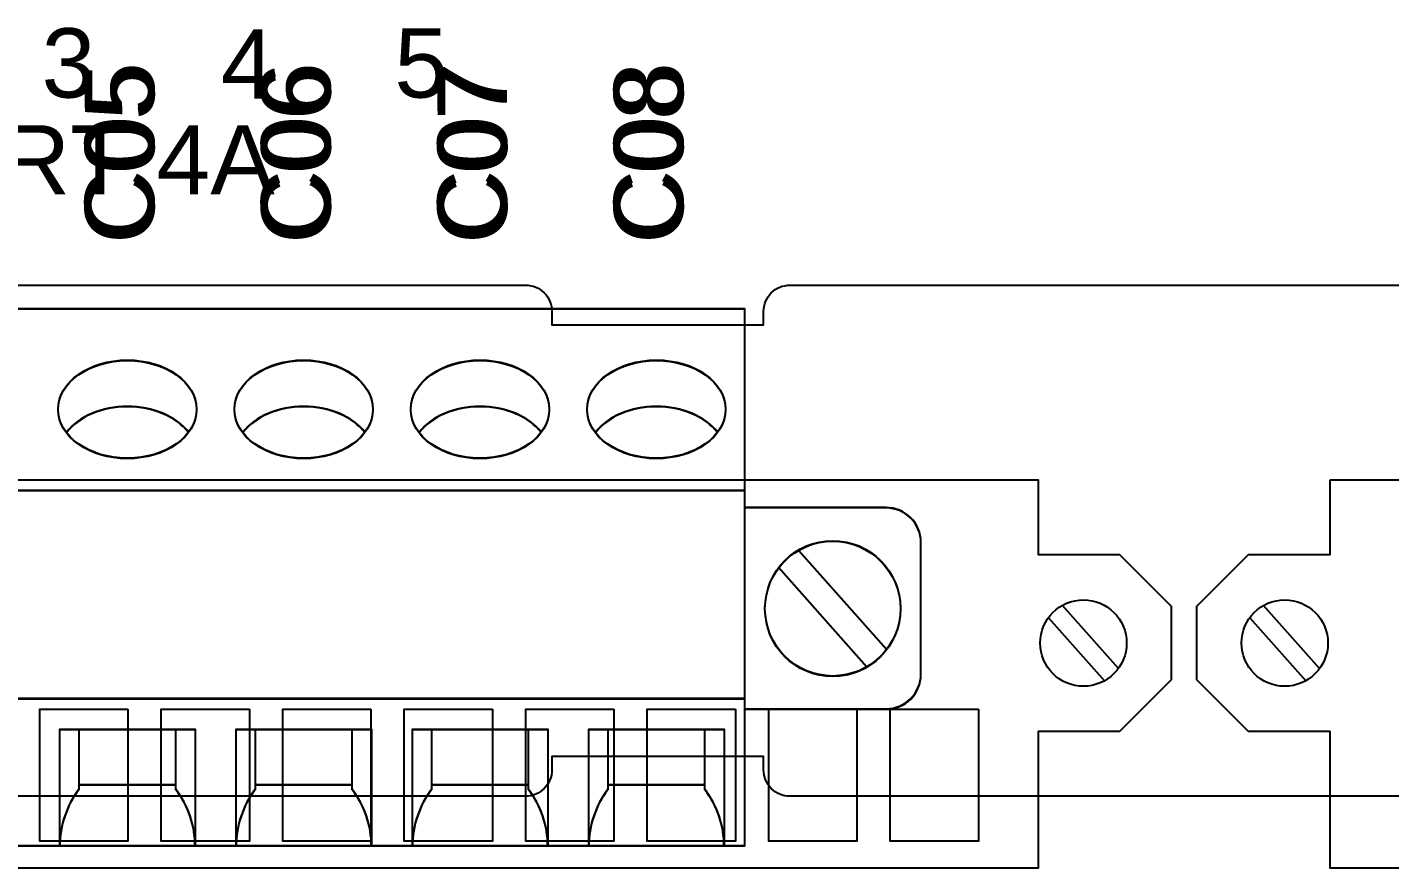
# Model space of a CAD drawing. Extents: x 0.5 to 23.7, y 0.2 to 17.2.
# Drawn here: x 18.384 to 19.929, y 4.687 to 5.641 of the extents above; entities that cross this region are included whole.
import ezdxf

# ---------------------------------------------------------------- set-up
doc = ezdxf.new("R2010")
doc.units = 0
doc.header["$MEASUREMENT"] = 0
for name, color, linetype in [('1_01__0-__EMPTY', 7, 'CONTINUOUS'), ('1_02__B-___3__DI___4__DO__', 7, 'CONTINUOUS'), ('1_03__1-___4__DI___4__DO__', 7, 'CONTINUOUS'), ('1_04__C-___4__DI___4__DO__', 7, 'CONTINUOUS'), ('1_05__6-___4__AI___4__AO', 7, 'CONTINUOUS'), ('1_06__A0__SERIAL_COMMUNICA', 7, 'CONTINUOUS'), ('1_07__3-___8__DI', 7, 'CONTINUOUS'), ('1_08__D-___4__DI___3__DO__', 7, 'CONTINUOUS'), ('2_01__0-__EMPTY', 7, 'CONTINUOUS'), ('2_02__B-___3__DI___4__DO__', 7, 'CONTINUOUS'), ('2_03__1-___4__DI___4__DO__', 7, 'CONTINUOUS'), ('2_04__C-___4__DI___4__DO__', 7, 'CONTINUOUS'), ('2_05__6-___4__AI____4__AO', 7, 'CONTINUOUS'), ('2_06__9-___10__RTD_INPUTS', 7, 'CONTINUOUS'), ('2_07__3-___8__DI', 7, 'CONTINUOUS'), ('2_08__D-___4__DI___3__DO__', 7, 'CONTINUOUS'), ('4_01__0-_A-__EMPTY____1__A', 7, 'CONTINUOUS'), ('4_02__B-_A-___3__DI___4__D', 7, 'CONTINUOUS'), ('4_03__1-_A-___4__DI___4__D', 7, 'CONTINUOUS'), ('4_04__C-_A-___4__DI___4__D', 7, 'CONTINUOUS'), ('4_05__6-_A-___4__AI____4__', 7, 'CONTINUOUS'), ('4_06__9-_A-___10__RTD_INPU', 7, 'CONTINUOUS'), ('4_07__3-_A-___8__DI____1__', 7, 'CONTINUOUS'), ('4_08__D-_A-___4__DI___3__D', 7, 'CONTINUOUS'), ('4_09__0-_7-__EMPTY____1__A', 7, 'CONTINUOUS'), ('4_10__B-_7-___3__DI___4__D', 7, 'CONTINUOUS'), ('4_11__1-_7-___4__DI___4__D', 7, 'CONTINUOUS'), ('4_12__C-_7-___4__DI___4__D', 7, 'CONTINUOUS'), ('4_13__6-_7-___4__AI____4__', 7, 'CONTINUOUS'), ('4_14__9-_7-___10__RTD_INPU', 7, 'CONTINUOUS'), ('4_15__3-_7-___8__DI____1__', 7, 'CONTINUOUS'), ('4_16__D-_7-___4__DI___3__D', 7, 'CONTINUOUS')]:
    doc.layers.add(name, color=color, linetype=linetype)
doc.styles.add('ARIAL', font='arial.ttf')

msp = doc.modelspace()

# ---------------------------------------------------------------- linework, layer by layer
at = {"layer": '2_01__0-__EMPTY'}
for points in [[(17.9841, 5.3487), (18.9493, 5.3487, -0.414214), (18.9792, 5.3188), (18.9792, 5.3037), (19.2192, 5.3037), (19.2192, 5.3188, -0.414214), (19.2491, 5.3487), (20.1443, 5.3487, -0.414214)], [(20.1443, 4.7687), (19.2491, 4.7687, -0.414214), (19.2192, 4.7986), (19.2192, 4.8137), (18.9792, 4.8137), (18.9792, 4.7986, -0.414214), (18.9493, 4.7687), (17.9841, 4.7687, -0.414214)]]:
    msp.add_lwpolyline(points, format="xyb", dxfattribs=at)
at = {"layer": '2_02__B-___3__DI___4__DO__'}
msp.add_lwpolyline([(17.5976, 5.3224), (19.1976, 5.3224), (19.1976, 4.7125), (17.5976, 4.7125)], close=True, dxfattribs=at)
for points in [[(17.5976, 5.1162), (19.1976, 5.1162)], [(19.2589, 5.0481), (19.3588, 4.9355)], [(19.3364, 4.9156), (19.2364, 5.0282)], [(19.1976, 4.8796), (17.5976, 4.8796)], [(18.4425, 4.7821), (18.5527, 4.7821)], [(18.6425, 4.7821), (18.7527, 4.7821)], [(18.8425, 4.7821), (18.9527, 4.7821)], [(19.0425, 4.7821), (19.1527, 4.7821)]]:
    msp.add_lwpolyline(points, dxfattribs=at)
for points in [[(19.1976, 4.868), (19.3583, 4.868, 0.414214), (19.3976, 4.9074), (19.3976, 5.057, 0.414214), (19.3583, 5.0963), (19.1976, 5.0963)], [(18.4425, 4.8449), (18.4425, 4.7765, 0.162335), (18.421, 4.7125), (18.421, 4.8449), (18.5744, 4.8449), (18.5744, 4.7125, 0.16083), (18.5527, 4.7765), (18.5527, 4.8449)], [(18.6425, 4.8449), (18.6425, 4.7765, 0.162335), (18.621, 4.7125), (18.621, 4.8449), (18.7744, 4.8449), (18.7744, 4.7125, 0.16083), (18.7527, 4.7765), (18.7527, 4.8449)], [(18.8425, 4.8449), (18.8425, 4.7765, 0.162335), (18.821, 4.7125), (18.821, 4.8449), (18.9744, 4.8449), (18.9744, 4.7125, 0.16083), (18.9527, 4.7765), (18.9527, 4.8449)], [(19.0425, 4.8449), (19.0425, 4.7765, 0.162335), (19.021, 4.7125), (19.021, 4.8449), (19.1744, 4.8449), (19.1744, 4.7125, 0.16083), (19.1527, 4.7765), (19.1527, 4.8449)]]:
    msp.add_lwpolyline(points, format="xyb", dxfattribs=at)
msp.add_circle((19.2976, 4.9819), 0.0768, dxfattribs=at)
for centre in [(18.4976, 5.208), (18.6976, 5.208), (18.8976, 5.208), (19.0976, 5.208)]:
    msp.add_ellipse(centre, major_axis=(-0.0785, 0), ratio=0.70953, dxfattribs=at)
for centre in [(18.4977, 5.1554), (18.6977, 5.1554), (18.8977, 5.1554), (19.0977, 5.1554)]:
    msp.add_ellipse(centre, major_axis=(-0.0785, 0), ratio=0.70953, start_param=3.63519, end_param=5.792431, dxfattribs=at)
at = {"layer": '2_03__1-___4__DI___4__DO__'}
msp.add_lwpolyline([(17.5976, 5.3218), (19.1976, 5.3218), (19.1976, 4.712), (17.5976, 4.712)], close=True, dxfattribs=at)
for points in [[(17.5976, 5.1156), (19.1976, 5.1156)], [(19.2589, 5.0476), (19.3588, 4.935)], [(19.3364, 4.9151), (19.2364, 5.0277)], [(19.1976, 4.879), (17.5976, 4.879)], [(18.4425, 4.7816), (18.5527, 4.7816)], [(18.6425, 4.7816), (18.7527, 4.7816)], [(18.8425, 4.7816), (18.9527, 4.7816)], [(19.0425, 4.7816), (19.1527, 4.7816)]]:
    msp.add_lwpolyline(points, dxfattribs=at)
for points in [[(19.1976, 4.8674), (19.3583, 4.8674, 0.414214), (19.3976, 4.9068), (19.3976, 5.0564, 0.414214), (19.3583, 5.0958), (19.1976, 5.0958)], [(18.4425, 4.8444), (18.4425, 4.776, 0.162335), (18.421, 4.712), (18.421, 4.8444), (18.5744, 4.8444), (18.5744, 4.712, 0.16083), (18.5527, 4.776), (18.5527, 4.8444)], [(18.6425, 4.8444), (18.6425, 4.776, 0.162335), (18.621, 4.712), (18.621, 4.8444), (18.7744, 4.8444), (18.7744, 4.712, 0.16083), (18.7527, 4.776), (18.7527, 4.8444)], [(18.8425, 4.8444), (18.8425, 4.776, 0.162335), (18.821, 4.712), (18.821, 4.8444), (18.9744, 4.8444), (18.9744, 4.712, 0.16083), (18.9527, 4.776), (18.9527, 4.8444)], [(19.0425, 4.8444), (19.0425, 4.776, 0.162335), (19.021, 4.712), (19.021, 4.8444), (19.1744, 4.8444), (19.1744, 4.712, 0.16083), (19.1527, 4.776), (19.1527, 4.8444)]]:
    msp.add_lwpolyline(points, format="xyb", dxfattribs=at)
msp.add_circle((19.2976, 4.9813), 0.0768, dxfattribs=at)
for centre in [(18.4976, 5.2075), (18.6976, 5.2075), (18.8976, 5.2075), (19.0976, 5.2075)]:
    msp.add_ellipse(centre, major_axis=(-0.0785, 0), ratio=0.70953, dxfattribs=at)
for centre in [(18.4977, 5.1549), (18.6977, 5.1549), (18.8977, 5.1549), (19.0977, 5.1549)]:
    msp.add_ellipse(centre, major_axis=(-0.0785, 0), ratio=0.70953, start_param=3.63519, end_param=5.792431, dxfattribs=at)
at = {"layer": '2_04__C-___4__DI___4__DO__'}
msp.add_lwpolyline([(17.5976, 5.3218), (19.1976, 5.3218), (19.1976, 4.712), (17.5976, 4.712)], close=True, dxfattribs=at)
for points in [[(17.5976, 5.1156), (19.1976, 5.1156)], [(19.2589, 5.0476), (19.3588, 4.935)], [(19.3364, 4.9151), (19.2364, 5.0277)], [(19.1976, 4.879), (17.5976, 4.879)], [(18.4425, 4.7816), (18.5527, 4.7816)], [(18.6425, 4.7816), (18.7527, 4.7816)], [(18.8425, 4.7816), (18.9527, 4.7816)], [(19.0425, 4.7816), (19.1527, 4.7816)]]:
    msp.add_lwpolyline(points, dxfattribs=at)
for points in [[(19.1976, 4.8674), (19.3583, 4.8674, 0.414214), (19.3976, 4.9068), (19.3976, 5.0564, 0.414214), (19.3583, 5.0958), (19.1976, 5.0958)], [(18.4425, 4.8444), (18.4425, 4.776, 0.162335), (18.421, 4.712), (18.421, 4.8444), (18.5744, 4.8444), (18.5744, 4.712, 0.16083), (18.5527, 4.776), (18.5527, 4.8444)], [(18.6425, 4.8444), (18.6425, 4.776, 0.162335), (18.621, 4.712), (18.621, 4.8444), (18.7744, 4.8444), (18.7744, 4.712, 0.16083), (18.7527, 4.776), (18.7527, 4.8444)], [(18.8425, 4.8444), (18.8425, 4.776, 0.162335), (18.821, 4.712), (18.821, 4.8444), (18.9744, 4.8444), (18.9744, 4.712, 0.16083), (18.9527, 4.776), (18.9527, 4.8444)], [(19.0425, 4.8444), (19.0425, 4.776, 0.162335), (19.021, 4.712), (19.021, 4.8444), (19.1744, 4.8444), (19.1744, 4.712, 0.16083), (19.1527, 4.776), (19.1527, 4.8444)]]:
    msp.add_lwpolyline(points, format="xyb", dxfattribs=at)
msp.add_circle((19.2976, 4.9813), 0.0768, dxfattribs=at)
for centre in [(18.4976, 5.2075), (18.6976, 5.2075), (18.8976, 5.2075), (19.0976, 5.2075)]:
    msp.add_ellipse(centre, major_axis=(-0.0785, 0), ratio=0.70953, dxfattribs=at)
for centre in [(18.4977, 5.1549), (18.6977, 5.1549), (18.8977, 5.1549), (19.0977, 5.1549)]:
    msp.add_ellipse(centre, major_axis=(-0.0785, 0), ratio=0.70953, start_param=3.63519, end_param=5.792431, dxfattribs=at)
at = {"layer": '2_05__6-___4__AI____4__AO'}
msp.add_lwpolyline([(17.5976, 5.3218), (19.1976, 5.3218), (19.1976, 4.712), (17.5976, 4.712)], close=True, dxfattribs=at)
for points in [[(17.5976, 5.1156), (19.1976, 5.1156)], [(19.2589, 5.0476), (19.3588, 4.935)], [(19.3364, 4.9151), (19.2364, 5.0277)], [(19.1976, 4.879), (17.5976, 4.879)], [(18.4425, 4.7816), (18.5527, 4.7816)], [(18.6425, 4.7816), (18.7527, 4.7816)], [(18.8425, 4.7816), (18.9527, 4.7816)], [(19.0425, 4.7816), (19.1527, 4.7816)]]:
    msp.add_lwpolyline(points, dxfattribs=at)
for points in [[(19.1976, 4.8674), (19.3583, 4.8674, 0.414214), (19.3976, 4.9068), (19.3976, 5.0564, 0.414214), (19.3583, 5.0958), (19.1976, 5.0958)], [(18.4425, 4.8444), (18.4425, 4.776, 0.162335), (18.421, 4.712), (18.421, 4.8444), (18.5744, 4.8444), (18.5744, 4.712, 0.16083), (18.5527, 4.776), (18.5527, 4.8444)], [(18.6425, 4.8444), (18.6425, 4.776, 0.162335), (18.621, 4.712), (18.621, 4.8444), (18.7744, 4.8444), (18.7744, 4.712, 0.16083), (18.7527, 4.776), (18.7527, 4.8444)], [(18.8425, 4.8444), (18.8425, 4.776, 0.162335), (18.821, 4.712), (18.821, 4.8444), (18.9744, 4.8444), (18.9744, 4.712, 0.16083), (18.9527, 4.776), (18.9527, 4.8444)], [(19.0425, 4.8444), (19.0425, 4.776, 0.162335), (19.021, 4.712), (19.021, 4.8444), (19.1744, 4.8444), (19.1744, 4.712, 0.16083), (19.1527, 4.776), (19.1527, 4.8444)]]:
    msp.add_lwpolyline(points, format="xyb", dxfattribs=at)
msp.add_circle((19.2976, 4.9813), 0.0768, dxfattribs=at)
for centre in [(18.4976, 5.2075), (18.6976, 5.2075), (18.8976, 5.2075), (19.0976, 5.2075)]:
    msp.add_ellipse(centre, major_axis=(-0.0785, 0), ratio=0.70953, dxfattribs=at)
for centre in [(18.4977, 5.1549), (18.6977, 5.1549), (18.8977, 5.1549), (19.0977, 5.1549)]:
    msp.add_ellipse(centre, major_axis=(-0.0785, 0), ratio=0.70953, start_param=3.63519, end_param=5.792431, dxfattribs=at)
at = {"layer": '2_06__9-___10__RTD_INPUTS'}
for points in [[(17.3654, 5.1275), (17.3654, 5.0425), (17.2729, 5.0425), (17.2144, 4.9839), (17.2144, 4.9011), (17.2729, 4.8425), (17.3654, 4.8425), (17.3654, 4.6875), (19.531, 4.6875), (19.531, 4.8425), (19.6234, 4.8425), (19.682, 4.9011), (19.682, 4.9839), (19.6234, 5.0425), (19.531, 5.0425), (19.531, 5.1275), (17.3654, 5.1275)], [(19.8613, 5.1275), (19.8613, 5.0425), (19.7689, 5.0425), (19.7104, 4.9839), (19.7104, 4.9011), (19.7689, 4.8425), (19.8613, 4.8425), (19.8613, 4.6875), (22.0269, 4.6875), (22.0269, 4.8425), (22.1193, 4.8425), (22.1779, 4.9011), (22.1779, 4.9839), (22.1193, 5.0425), (22.0269, 5.0425), (22.0269, 5.1275), (19.8613, 5.1275)], [(19.6216, 4.9137), (19.5581, 4.9852)], [(19.8499, 4.9137), (19.7864, 4.9852)], [(19.5423, 4.9712), (19.6058, 4.8997)], [(19.7707, 4.9712), (19.8342, 4.8997)], [(18.4982, 4.8675), (18.4982, 4.7175), (18.3982, 4.7175), (18.3982, 4.8675), (18.4982, 4.8675)], [(18.6361, 4.8675), (18.6361, 4.7175), (18.536, 4.7175), (18.536, 4.8675), (18.6361, 4.8675)], [(18.7739, 4.8675), (18.7739, 4.7175), (18.6738, 4.7175), (18.6738, 4.8675), (18.7739, 4.8675)], [(18.9117, 4.8675), (18.9117, 4.7175), (18.8116, 4.7175), (18.8116, 4.8675), (18.9117, 4.8675)], [(19.0495, 4.8675), (19.0495, 4.7175), (18.9494, 4.7175), (18.9494, 4.8675), (19.0495, 4.8675)], [(19.1873, 4.8675), (19.1873, 4.7175), (19.0873, 4.7175), (19.0873, 4.8675), (19.1873, 4.8675)], [(19.3251, 4.8675), (19.3251, 4.7175), (19.2251, 4.7175), (19.2251, 4.8675), (19.3251, 4.8675)], [(19.4629, 4.8675), (19.4629, 4.7175), (19.3629, 4.7175), (19.3629, 4.8675), (19.4629, 4.8675)]]:
    msp.add_lwpolyline(points, dxfattribs=at)
for centre in [(19.582, 4.9425), (19.8103, 4.9425)]:
    msp.add_circle(centre, 0.049, dxfattribs=at)
at = {"layer": '2_07__3-___8__DI'}
msp.add_lwpolyline([(17.5976, 5.3224), (19.1976, 5.3224), (19.1976, 4.7125), (17.5976, 4.7125)], close=True, dxfattribs=at)
for points in [[(17.5976, 5.1162), (19.1976, 5.1162)], [(19.2589, 5.0481), (19.3588, 4.9355)], [(19.3364, 4.9156), (19.2364, 5.0282)], [(19.1976, 4.8796), (17.5976, 4.8796)], [(18.4425, 4.7821), (18.5527, 4.7821)], [(18.6425, 4.7821), (18.7527, 4.7821)], [(18.8425, 4.7821), (18.9527, 4.7821)], [(19.0425, 4.7821), (19.1527, 4.7821)]]:
    msp.add_lwpolyline(points, dxfattribs=at)
for points in [[(19.1976, 4.868), (19.3583, 4.868, 0.414214), (19.3976, 4.9074), (19.3976, 5.057, 0.414214), (19.3583, 5.0963), (19.1976, 5.0963)], [(18.4425, 4.8449), (18.4425, 4.7765, 0.162335), (18.421, 4.7125), (18.421, 4.8449), (18.5744, 4.8449), (18.5744, 4.7125, 0.16083), (18.5527, 4.7765), (18.5527, 4.8449)], [(18.6425, 4.8449), (18.6425, 4.7765, 0.162335), (18.621, 4.7125), (18.621, 4.8449), (18.7744, 4.8449), (18.7744, 4.7125, 0.16083), (18.7527, 4.7765), (18.7527, 4.8449)], [(18.8425, 4.8449), (18.8425, 4.7765, 0.162335), (18.821, 4.7125), (18.821, 4.8449), (18.9744, 4.8449), (18.9744, 4.7125, 0.16083), (18.9527, 4.7765), (18.9527, 4.8449)], [(19.0425, 4.8449), (19.0425, 4.7765, 0.162335), (19.021, 4.7125), (19.021, 4.8449), (19.1744, 4.8449), (19.1744, 4.7125, 0.16083), (19.1527, 4.7765), (19.1527, 4.8449)]]:
    msp.add_lwpolyline(points, format="xyb", dxfattribs=at)
msp.add_circle((19.2976, 4.9819), 0.0768, dxfattribs=at)
for centre in [(18.4976, 5.208), (18.6976, 5.208), (18.8976, 5.208), (19.0976, 5.208)]:
    msp.add_ellipse(centre, major_axis=(-0.0785, 0), ratio=0.70953, dxfattribs=at)
for centre in [(18.4977, 5.1554), (18.6977, 5.1554), (18.8977, 5.1554), (19.0977, 5.1554)]:
    msp.add_ellipse(centre, major_axis=(-0.0785, 0), ratio=0.70953, start_param=3.63519, end_param=5.792431, dxfattribs=at)
at = {"layer": '2_08__D-___4__DI___3__DO__'}
msp.add_lwpolyline([(17.5976, 5.3218), (19.1976, 5.3218), (19.1976, 4.712), (17.5976, 4.712)], close=True, dxfattribs=at)
for points in [[(17.5976, 5.1156), (19.1976, 5.1156)], [(19.2589, 5.0476), (19.3588, 4.935)], [(19.3364, 4.9151), (19.2364, 5.0277)], [(19.1976, 4.879), (17.5976, 4.879)], [(18.4425, 4.7816), (18.5527, 4.7816)], [(18.6425, 4.7816), (18.7527, 4.7816)], [(18.8425, 4.7816), (18.9527, 4.7816)], [(19.0425, 4.7816), (19.1527, 4.7816)]]:
    msp.add_lwpolyline(points, dxfattribs=at)
for points in [[(19.1976, 4.8674), (19.3583, 4.8674, 0.414214), (19.3976, 4.9068), (19.3976, 5.0564, 0.414214), (19.3583, 5.0958), (19.1976, 5.0958)], [(18.4425, 4.8444), (18.4425, 4.776, 0.162335), (18.421, 4.712), (18.421, 4.8444), (18.5744, 4.8444), (18.5744, 4.712, 0.16083), (18.5527, 4.776), (18.5527, 4.8444)], [(18.6425, 4.8444), (18.6425, 4.776, 0.162335), (18.621, 4.712), (18.621, 4.8444), (18.7744, 4.8444), (18.7744, 4.712, 0.16083), (18.7527, 4.776), (18.7527, 4.8444)], [(18.8425, 4.8444), (18.8425, 4.776, 0.162335), (18.821, 4.712), (18.821, 4.8444), (18.9744, 4.8444), (18.9744, 4.712, 0.16083), (18.9527, 4.776), (18.9527, 4.8444)], [(19.0425, 4.8444), (19.0425, 4.776, 0.162335), (19.021, 4.712), (19.021, 4.8444), (19.1744, 4.8444), (19.1744, 4.712, 0.16083), (19.1527, 4.776), (19.1527, 4.8444)]]:
    msp.add_lwpolyline(points, format="xyb", dxfattribs=at)
msp.add_circle((19.2976, 4.9813), 0.0768, dxfattribs=at)
for centre in [(18.4976, 5.2075), (18.6976, 5.2075), (18.8976, 5.2075), (19.0976, 5.2075)]:
    msp.add_ellipse(centre, major_axis=(-0.0785, 0), ratio=0.70953, dxfattribs=at)
for centre in [(18.4977, 5.1549), (18.6977, 5.1549), (18.8977, 5.1549), (19.0977, 5.1549)]:
    msp.add_ellipse(centre, major_axis=(-0.0785, 0), ratio=0.70953, start_param=3.63519, end_param=5.792431, dxfattribs=at)
at = {"layer": '4_01__0-_A-__EMPTY____1__A'}
for points in [[(17.9841, 5.3487), (18.9493, 5.3487, -0.414214), (18.9792, 5.3188), (18.9792, 5.3037), (19.2192, 5.3037), (19.2192, 5.3188, -0.414214), (19.2491, 5.3487), (20.1443, 5.3487, -0.414214)], [(20.1443, 4.7687), (19.2491, 4.7687, -0.414214), (19.2192, 4.7985), (19.2192, 4.8137), (18.9792, 4.8137), (18.9792, 4.7985, -0.414214), (18.9493, 4.7687), (17.9841, 4.7687, -0.414214)]]:
    msp.add_lwpolyline(points, format="xyb", dxfattribs=at)
at = {"layer": '4_02__B-_A-___3__DI___4__D'}
msp.add_lwpolyline([(17.5976, 5.3224), (19.1976, 5.3224), (19.1976, 4.7125), (17.5976, 4.7125)], close=True, dxfattribs=at)
for points in [[(17.5976, 5.1162), (19.1976, 5.1162)], [(19.2589, 5.0481), (19.3588, 4.9355)], [(19.3364, 4.9156), (19.2364, 5.0282)], [(19.1976, 4.8795), (17.5976, 4.8795)], [(18.4425, 4.7821), (18.5527, 4.7821)], [(18.6425, 4.7821), (18.7527, 4.7821)], [(18.8425, 4.7821), (18.9527, 4.7821)], [(19.0425, 4.7821), (19.1527, 4.7821)]]:
    msp.add_lwpolyline(points, dxfattribs=at)
for points in [[(19.1976, 4.868), (19.3583, 4.868, 0.414214), (19.3976, 4.9073), (19.3976, 5.0569, 0.414214), (19.3583, 5.0963), (19.1976, 5.0963)], [(18.4425, 4.8449), (18.4425, 4.7765, 0.162335), (18.421, 4.7125), (18.421, 4.8449), (18.5744, 4.8449), (18.5744, 4.7125, 0.16083), (18.5527, 4.7765), (18.5527, 4.8449)], [(18.6425, 4.8449), (18.6425, 4.7765, 0.162335), (18.621, 4.7125), (18.621, 4.8449), (18.7744, 4.8449), (18.7744, 4.7125, 0.16083), (18.7527, 4.7765), (18.7527, 4.8449)], [(18.8425, 4.8449), (18.8425, 4.7765, 0.162335), (18.821, 4.7125), (18.821, 4.8449), (18.9744, 4.8449), (18.9744, 4.7125, 0.16083), (18.9527, 4.7765), (18.9527, 4.8449)], [(19.0425, 4.8449), (19.0425, 4.7765, 0.162335), (19.021, 4.7125), (19.021, 4.8449), (19.1744, 4.8449), (19.1744, 4.7125, 0.16083), (19.1527, 4.7765), (19.1527, 4.8449)]]:
    msp.add_lwpolyline(points, format="xyb", dxfattribs=at)
msp.add_circle((19.2976, 4.9818), 0.0768, dxfattribs=at)
for centre in [(18.4976, 5.208), (18.6976, 5.208), (18.8976, 5.208), (19.0976, 5.208)]:
    msp.add_ellipse(centre, major_axis=(-0.0785, 0), ratio=0.70953, dxfattribs=at)
for centre in [(18.4977, 5.1554), (18.6977, 5.1554), (18.8977, 5.1554), (19.0977, 5.1554)]:
    msp.add_ellipse(centre, major_axis=(-0.0785, 0), ratio=0.70953, start_param=3.63519, end_param=5.792431, dxfattribs=at)
at = {"layer": '4_03__1-_A-___4__DI___4__D'}
msp.add_lwpolyline([(17.5976, 5.3224), (19.1976, 5.3224), (19.1976, 4.7125), (17.5976, 4.7125)], close=True, dxfattribs=at)
for points in [[(17.5976, 5.1162), (19.1976, 5.1162)], [(19.2589, 5.0481), (19.3588, 4.9355)], [(19.3364, 4.9156), (19.2364, 5.0282)], [(19.1976, 4.8795), (17.5976, 4.8795)], [(18.4425, 4.7821), (18.5527, 4.7821)], [(18.6425, 4.7821), (18.7527, 4.7821)], [(18.8425, 4.7821), (18.9527, 4.7821)], [(19.0425, 4.7821), (19.1527, 4.7821)]]:
    msp.add_lwpolyline(points, dxfattribs=at)
for points in [[(19.1976, 4.868), (19.3583, 4.868, 0.414214), (19.3976, 4.9073), (19.3976, 5.0569, 0.414214), (19.3583, 5.0963), (19.1976, 5.0963)], [(18.4425, 4.8449), (18.4425, 4.7765, 0.162335), (18.421, 4.7125), (18.421, 4.8449), (18.5744, 4.8449), (18.5744, 4.7125, 0.16083), (18.5527, 4.7765), (18.5527, 4.8449)], [(18.6425, 4.8449), (18.6425, 4.7765, 0.162335), (18.621, 4.7125), (18.621, 4.8449), (18.7744, 4.8449), (18.7744, 4.7125, 0.16083), (18.7527, 4.7765), (18.7527, 4.8449)], [(18.8425, 4.8449), (18.8425, 4.7765, 0.162335), (18.821, 4.7125), (18.821, 4.8449), (18.9744, 4.8449), (18.9744, 4.7125, 0.16083), (18.9527, 4.7765), (18.9527, 4.8449)], [(19.0425, 4.8449), (19.0425, 4.7765, 0.162335), (19.021, 4.7125), (19.021, 4.8449), (19.1744, 4.8449), (19.1744, 4.7125, 0.16083), (19.1527, 4.7765), (19.1527, 4.8449)]]:
    msp.add_lwpolyline(points, format="xyb", dxfattribs=at)
msp.add_circle((19.2976, 4.9818), 0.0768, dxfattribs=at)
for centre in [(18.4976, 5.208), (18.6976, 5.208), (18.8976, 5.208), (19.0976, 5.208)]:
    msp.add_ellipse(centre, major_axis=(-0.0785, 0), ratio=0.70953, dxfattribs=at)
for centre in [(18.4977, 5.1554), (18.6977, 5.1554), (18.8977, 5.1554), (19.0977, 5.1554)]:
    msp.add_ellipse(centre, major_axis=(-0.0785, 0), ratio=0.70953, start_param=3.63519, end_param=5.792431, dxfattribs=at)
at = {"layer": '4_04__C-_A-___4__DI___4__D'}
msp.add_lwpolyline([(17.5976, 5.3224), (19.1976, 5.3224), (19.1976, 4.7125), (17.5976, 4.7125)], close=True, dxfattribs=at)
for points in [[(17.5976, 5.1162), (19.1976, 5.1162)], [(19.2589, 5.0481), (19.3588, 4.9355)], [(19.3364, 4.9156), (19.2364, 5.0282)], [(19.1976, 4.8795), (17.5976, 4.8795)], [(18.4425, 4.7821), (18.5527, 4.7821)], [(18.6425, 4.7821), (18.7527, 4.7821)], [(18.8425, 4.7821), (18.9527, 4.7821)], [(19.0425, 4.7821), (19.1527, 4.7821)]]:
    msp.add_lwpolyline(points, dxfattribs=at)
for points in [[(19.1976, 4.868), (19.3583, 4.868, 0.414214), (19.3976, 4.9073), (19.3976, 5.0569, 0.414214), (19.3583, 5.0963), (19.1976, 5.0963)], [(18.4425, 4.8449), (18.4425, 4.7765, 0.162335), (18.421, 4.7125), (18.421, 4.8449), (18.5744, 4.8449), (18.5744, 4.7125, 0.16083), (18.5527, 4.7765), (18.5527, 4.8449)], [(18.6425, 4.8449), (18.6425, 4.7765, 0.162335), (18.621, 4.7125), (18.621, 4.8449), (18.7744, 4.8449), (18.7744, 4.7125, 0.16083), (18.7527, 4.7765), (18.7527, 4.8449)], [(18.8425, 4.8449), (18.8425, 4.7765, 0.162335), (18.821, 4.7125), (18.821, 4.8449), (18.9744, 4.8449), (18.9744, 4.7125, 0.16083), (18.9527, 4.7765), (18.9527, 4.8449)], [(19.0425, 4.8449), (19.0425, 4.7765, 0.162335), (19.021, 4.7125), (19.021, 4.8449), (19.1744, 4.8449), (19.1744, 4.7125, 0.16083), (19.1527, 4.7765), (19.1527, 4.8449)]]:
    msp.add_lwpolyline(points, format="xyb", dxfattribs=at)
msp.add_circle((19.2976, 4.9818), 0.0768, dxfattribs=at)
for centre in [(18.4976, 5.208), (18.6976, 5.208), (18.8976, 5.208), (19.0976, 5.208)]:
    msp.add_ellipse(centre, major_axis=(-0.0785, 0), ratio=0.70953, dxfattribs=at)
for centre in [(18.4977, 5.1554), (18.6977, 5.1554), (18.8977, 5.1554), (19.0977, 5.1554)]:
    msp.add_ellipse(centre, major_axis=(-0.0785, 0), ratio=0.70953, start_param=3.63519, end_param=5.792431, dxfattribs=at)
at = {"layer": '4_05__6-_A-___4__AI____4__'}
msp.add_lwpolyline([(17.5976, 5.3224), (19.1976, 5.3224), (19.1976, 4.7125), (17.5976, 4.7125)], close=True, dxfattribs=at)
for points in [[(17.5976, 5.1162), (19.1976, 5.1162)], [(19.2589, 5.0481), (19.3588, 4.9355)], [(19.3364, 4.9156), (19.2364, 5.0282)], [(19.1976, 4.8795), (17.5976, 4.8795)], [(18.4425, 4.7821), (18.5527, 4.7821)], [(18.6425, 4.7821), (18.7527, 4.7821)], [(18.8425, 4.7821), (18.9527, 4.7821)], [(19.0425, 4.7821), (19.1527, 4.7821)]]:
    msp.add_lwpolyline(points, dxfattribs=at)
for points in [[(19.1976, 4.868), (19.3583, 4.868, 0.414214), (19.3976, 4.9073), (19.3976, 5.0569, 0.414214), (19.3583, 5.0963), (19.1976, 5.0963)], [(18.4425, 4.8449), (18.4425, 4.7765, 0.162335), (18.421, 4.7125), (18.421, 4.8449), (18.5744, 4.8449), (18.5744, 4.7125, 0.16083), (18.5527, 4.7765), (18.5527, 4.8449)], [(18.6425, 4.8449), (18.6425, 4.7765, 0.162335), (18.621, 4.7125), (18.621, 4.8449), (18.7744, 4.8449), (18.7744, 4.7125, 0.16083), (18.7527, 4.7765), (18.7527, 4.8449)], [(18.8425, 4.8449), (18.8425, 4.7765, 0.162335), (18.821, 4.7125), (18.821, 4.8449), (18.9744, 4.8449), (18.9744, 4.7125, 0.16083), (18.9527, 4.7765), (18.9527, 4.8449)], [(19.0425, 4.8449), (19.0425, 4.7765, 0.162335), (19.021, 4.7125), (19.021, 4.8449), (19.1744, 4.8449), (19.1744, 4.7125, 0.16083), (19.1527, 4.7765), (19.1527, 4.8449)]]:
    msp.add_lwpolyline(points, format="xyb", dxfattribs=at)
msp.add_circle((19.2976, 4.9818), 0.0768, dxfattribs=at)
for centre in [(18.4976, 5.208), (18.6976, 5.208), (18.8976, 5.208), (19.0976, 5.208)]:
    msp.add_ellipse(centre, major_axis=(-0.0785, 0), ratio=0.70953, dxfattribs=at)
for centre in [(18.4977, 5.1554), (18.6977, 5.1554), (18.8977, 5.1554), (19.0977, 5.1554)]:
    msp.add_ellipse(centre, major_axis=(-0.0785, 0), ratio=0.70953, start_param=3.63519, end_param=5.792431, dxfattribs=at)
at = {"layer": '4_06__9-_A-___10__RTD_INPU'}
for points in [[(17.3654, 5.1275), (17.3654, 5.0425), (17.2729, 5.0425), (17.2144, 4.9839), (17.2144, 4.9011), (17.2729, 4.8425), (17.3654, 4.8425), (17.3654, 4.6875), (19.531, 4.6875), (19.531, 4.8425), (19.6234, 4.8425), (19.682, 4.9011), (19.682, 4.9839), (19.6234, 5.0425), (19.531, 5.0425), (19.531, 5.1275), (17.3654, 5.1275)], [(19.8613, 5.1275), (19.8613, 5.0425), (19.7689, 5.0425), (19.7104, 4.9839), (19.7104, 4.9011), (19.7689, 4.8425), (19.8613, 4.8425), (19.8613, 4.6875), (22.0269, 4.6875), (22.0269, 4.8425), (22.1193, 4.8425), (22.1779, 4.9011), (22.1779, 4.9839), (22.1193, 5.0425), (22.0269, 5.0425), (22.0269, 5.1275), (19.8613, 5.1275)], [(19.6216, 4.9137), (19.5581, 4.9852)], [(19.8499, 4.9137), (19.7864, 4.9852)], [(19.5423, 4.9712), (19.6058, 4.8997)], [(19.7707, 4.9712), (19.8342, 4.8997)], [(18.4982, 4.8675), (18.4982, 4.7175), (18.3982, 4.7175), (18.3982, 4.8675), (18.4982, 4.8675)], [(18.6361, 4.8675), (18.6361, 4.7175), (18.536, 4.7175), (18.536, 4.8675), (18.6361, 4.8675)], [(18.7739, 4.8675), (18.7739, 4.7175), (18.6738, 4.7175), (18.6738, 4.8675), (18.7739, 4.8675)], [(18.9117, 4.8675), (18.9117, 4.7175), (18.8116, 4.7175), (18.8116, 4.8675), (18.9117, 4.8675)], [(19.0495, 4.8675), (19.0495, 4.7175), (18.9494, 4.7175), (18.9494, 4.8675), (19.0495, 4.8675)], [(19.1873, 4.8675), (19.1873, 4.7175), (19.0873, 4.7175), (19.0873, 4.8675), (19.1873, 4.8675)], [(19.3251, 4.8675), (19.3251, 4.7175), (19.2251, 4.7175), (19.2251, 4.8675), (19.3251, 4.8675)], [(19.4629, 4.8675), (19.4629, 4.7175), (19.3629, 4.7175), (19.3629, 4.8675), (19.4629, 4.8675)]]:
    msp.add_lwpolyline(points, dxfattribs=at)
for centre in [(19.582, 4.9425), (19.8103, 4.9425)]:
    msp.add_circle(centre, 0.049, dxfattribs=at)
at = {"layer": '4_07__3-_A-___8__DI____1__'}
msp.add_lwpolyline([(17.5976, 5.3224), (19.1976, 5.3224), (19.1976, 4.7125), (17.5976, 4.7125)], close=True, dxfattribs=at)
for points in [[(17.5976, 5.1162), (19.1976, 5.1162)], [(19.2589, 5.0481), (19.3588, 4.9355)], [(19.3364, 4.9156), (19.2364, 5.0282)], [(19.1976, 4.8795), (17.5976, 4.8795)], [(18.4425, 4.7821), (18.5527, 4.7821)], [(18.6425, 4.7821), (18.7527, 4.7821)], [(18.8425, 4.7821), (18.9527, 4.7821)], [(19.0425, 4.7821), (19.1527, 4.7821)]]:
    msp.add_lwpolyline(points, dxfattribs=at)
for points in [[(19.1976, 4.868), (19.3583, 4.868, 0.414214), (19.3976, 4.9073), (19.3976, 5.0569, 0.414214), (19.3583, 5.0963), (19.1976, 5.0963)], [(18.4425, 4.8449), (18.4425, 4.7765, 0.162335), (18.421, 4.7125), (18.421, 4.8449), (18.5744, 4.8449), (18.5744, 4.7125, 0.16083), (18.5527, 4.7765), (18.5527, 4.8449)], [(18.6425, 4.8449), (18.6425, 4.7765, 0.162335), (18.621, 4.7125), (18.621, 4.8449), (18.7744, 4.8449), (18.7744, 4.7125, 0.16083), (18.7527, 4.7765), (18.7527, 4.8449)], [(18.8425, 4.8449), (18.8425, 4.7765, 0.162335), (18.821, 4.7125), (18.821, 4.8449), (18.9744, 4.8449), (18.9744, 4.7125, 0.16083), (18.9527, 4.7765), (18.9527, 4.8449)], [(19.0425, 4.8449), (19.0425, 4.7765, 0.162335), (19.021, 4.7125), (19.021, 4.8449), (19.1744, 4.8449), (19.1744, 4.7125, 0.16083), (19.1527, 4.7765), (19.1527, 4.8449)]]:
    msp.add_lwpolyline(points, format="xyb", dxfattribs=at)
msp.add_circle((19.2976, 4.9818), 0.0768, dxfattribs=at)
for centre in [(18.4976, 5.208), (18.6976, 5.208), (18.8976, 5.208), (19.0976, 5.208)]:
    msp.add_ellipse(centre, major_axis=(-0.0785, 0), ratio=0.70953, dxfattribs=at)
for centre in [(18.4977, 5.1554), (18.6977, 5.1554), (18.8977, 5.1554), (19.0977, 5.1554)]:
    msp.add_ellipse(centre, major_axis=(-0.0785, 0), ratio=0.70953, start_param=3.63519, end_param=5.792431, dxfattribs=at)
at = {"layer": '4_08__D-_A-___4__DI___3__D'}
msp.add_lwpolyline([(17.5976, 5.3224), (19.1976, 5.3224), (19.1976, 4.7125), (17.5976, 4.7125)], close=True, dxfattribs=at)
for points in [[(17.5976, 5.1162), (19.1976, 5.1162)], [(19.2589, 5.0481), (19.3588, 4.9355)], [(19.3364, 4.9156), (19.2364, 5.0282)], [(19.1976, 4.8795), (17.5976, 4.8795)], [(18.4425, 4.7821), (18.5527, 4.7821)], [(18.6425, 4.7821), (18.7527, 4.7821)], [(18.8425, 4.7821), (18.9527, 4.7821)], [(19.0425, 4.7821), (19.1527, 4.7821)]]:
    msp.add_lwpolyline(points, dxfattribs=at)
for points in [[(19.1976, 4.868), (19.3583, 4.868, 0.414214), (19.3976, 4.9073), (19.3976, 5.0569, 0.414214), (19.3583, 5.0963), (19.1976, 5.0963)], [(18.4425, 4.8449), (18.4425, 4.7765, 0.162335), (18.421, 4.7125), (18.421, 4.8449), (18.5744, 4.8449), (18.5744, 4.7125, 0.16083), (18.5527, 4.7765), (18.5527, 4.8449)], [(18.6425, 4.8449), (18.6425, 4.7765, 0.162335), (18.621, 4.7125), (18.621, 4.8449), (18.7744, 4.8449), (18.7744, 4.7125, 0.16083), (18.7527, 4.7765), (18.7527, 4.8449)], [(18.8425, 4.8449), (18.8425, 4.7765, 0.162335), (18.821, 4.7125), (18.821, 4.8449), (18.9744, 4.8449), (18.9744, 4.7125, 0.16083), (18.9527, 4.7765), (18.9527, 4.8449)], [(19.0425, 4.8449), (19.0425, 4.7765, 0.162335), (19.021, 4.7125), (19.021, 4.8449), (19.1744, 4.8449), (19.1744, 4.7125, 0.16083), (19.1527, 4.7765), (19.1527, 4.8449)]]:
    msp.add_lwpolyline(points, format="xyb", dxfattribs=at)
msp.add_circle((19.2976, 4.9818), 0.0768, dxfattribs=at)
for centre in [(18.4976, 5.208), (18.6976, 5.208), (18.8976, 5.208), (19.0976, 5.208)]:
    msp.add_ellipse(centre, major_axis=(-0.0785, 0), ratio=0.70953, dxfattribs=at)
for centre in [(18.4977, 5.1554), (18.6977, 5.1554), (18.8977, 5.1554), (19.0977, 5.1554)]:
    msp.add_ellipse(centre, major_axis=(-0.0785, 0), ratio=0.70953, start_param=3.63519, end_param=5.792431, dxfattribs=at)
at = {"layer": '4_09__0-_7-__EMPTY____1__A'}
for points in [[(17.9841, 5.3487), (18.9493, 5.3487, -0.414214), (18.9792, 5.3188), (18.9792, 5.3037), (19.2192, 5.3037), (19.2192, 5.3188, -0.414214), (19.2491, 5.3487), (20.1443, 5.3487, -0.414214)], [(20.1443, 4.7687), (19.2491, 4.7687, -0.414214), (19.2192, 4.7986), (19.2192, 4.8137), (18.9792, 4.8137), (18.9792, 4.7986, -0.414214), (18.9493, 4.7687), (17.9841, 4.7687, -0.414214)]]:
    msp.add_lwpolyline(points, format="xyb", dxfattribs=at)
at = {"layer": '4_10__B-_7-___3__DI___4__D'}
msp.add_lwpolyline([(17.5976, 5.3224), (19.1976, 5.3224), (19.1976, 4.7125), (17.5976, 4.7125)], close=True, dxfattribs=at)
for points in [[(17.5976, 5.1162), (19.1976, 5.1162)], [(19.2589, 5.0481), (19.3588, 4.9355)], [(19.3364, 4.9156), (19.2364, 5.0282)], [(19.1976, 4.8796), (17.5976, 4.8796)], [(18.4425, 4.7821), (18.5527, 4.7821)], [(18.6425, 4.7821), (18.7527, 4.7821)], [(18.8425, 4.7821), (18.9527, 4.7821)], [(19.0425, 4.7821), (19.1527, 4.7821)]]:
    msp.add_lwpolyline(points, dxfattribs=at)
for points in [[(19.1976, 4.868), (19.3583, 4.868, 0.414214), (19.3976, 4.9074), (19.3976, 5.057, 0.414214), (19.3583, 5.0963), (19.1976, 5.0963)], [(18.4425, 4.8449), (18.4425, 4.7765, 0.162335), (18.421, 4.7125), (18.421, 4.8449), (18.5744, 4.8449), (18.5744, 4.7125, 0.16083), (18.5527, 4.7765), (18.5527, 4.8449)], [(18.6425, 4.8449), (18.6425, 4.7765, 0.162335), (18.621, 4.7125), (18.621, 4.8449), (18.7744, 4.8449), (18.7744, 4.7125, 0.16083), (18.7527, 4.7765), (18.7527, 4.8449)], [(18.8425, 4.8449), (18.8425, 4.7765, 0.162335), (18.821, 4.7125), (18.821, 4.8449), (18.9744, 4.8449), (18.9744, 4.7125, 0.16083), (18.9527, 4.7765), (18.9527, 4.8449)], [(19.0425, 4.8449), (19.0425, 4.7765, 0.162335), (19.021, 4.7125), (19.021, 4.8449), (19.1744, 4.8449), (19.1744, 4.7125, 0.16083), (19.1527, 4.7765), (19.1527, 4.8449)]]:
    msp.add_lwpolyline(points, format="xyb", dxfattribs=at)
msp.add_circle((19.2976, 4.9819), 0.0768, dxfattribs=at)
for centre in [(18.4976, 5.208), (18.6976, 5.208), (18.8976, 5.208), (19.0976, 5.208)]:
    msp.add_ellipse(centre, major_axis=(-0.0785, 0), ratio=0.70953, dxfattribs=at)
for centre in [(18.4977, 5.1554), (18.6977, 5.1554), (18.8977, 5.1554), (19.0977, 5.1554)]:
    msp.add_ellipse(centre, major_axis=(-0.0785, 0), ratio=0.70953, start_param=3.63519, end_param=5.792431, dxfattribs=at)
at = {"layer": '4_11__1-_7-___4__DI___4__D'}
msp.add_lwpolyline([(17.5976, 5.3224), (19.1976, 5.3224), (19.1976, 4.7125), (17.5976, 4.7125)], close=True, dxfattribs=at)
for points in [[(17.5976, 5.1162), (19.1976, 5.1162)], [(19.2589, 5.0481), (19.3588, 4.9355)], [(19.3364, 4.9156), (19.2364, 5.0282)], [(19.1976, 4.8796), (17.5976, 4.8796)], [(18.4425, 4.7821), (18.5527, 4.7821)], [(18.6425, 4.7821), (18.7527, 4.7821)], [(18.8425, 4.7821), (18.9527, 4.7821)], [(19.0425, 4.7821), (19.1527, 4.7821)]]:
    msp.add_lwpolyline(points, dxfattribs=at)
for points in [[(19.1976, 4.868), (19.3583, 4.868, 0.414214), (19.3976, 4.9074), (19.3976, 5.057, 0.414214), (19.3583, 5.0963), (19.1976, 5.0963)], [(18.4425, 4.8449), (18.4425, 4.7765, 0.162335), (18.421, 4.7125), (18.421, 4.8449), (18.5744, 4.8449), (18.5744, 4.7125, 0.16083), (18.5527, 4.7765), (18.5527, 4.8449)], [(18.6425, 4.8449), (18.6425, 4.7765, 0.162335), (18.621, 4.7125), (18.621, 4.8449), (18.7744, 4.8449), (18.7744, 4.7125, 0.16083), (18.7527, 4.7765), (18.7527, 4.8449)], [(18.8425, 4.8449), (18.8425, 4.7765, 0.162335), (18.821, 4.7125), (18.821, 4.8449), (18.9744, 4.8449), (18.9744, 4.7125, 0.16083), (18.9527, 4.7765), (18.9527, 4.8449)], [(19.0425, 4.8449), (19.0425, 4.7765, 0.162335), (19.021, 4.7125), (19.021, 4.8449), (19.1744, 4.8449), (19.1744, 4.7125, 0.16083), (19.1527, 4.7765), (19.1527, 4.8449)]]:
    msp.add_lwpolyline(points, format="xyb", dxfattribs=at)
msp.add_circle((19.2976, 4.9819), 0.0768, dxfattribs=at)
for centre in [(18.4976, 5.208), (18.6976, 5.208), (18.8976, 5.208), (19.0976, 5.208)]:
    msp.add_ellipse(centre, major_axis=(-0.0785, 0), ratio=0.70953, dxfattribs=at)
for centre in [(18.4977, 5.1554), (18.6977, 5.1554), (18.8977, 5.1554), (19.0977, 5.1554)]:
    msp.add_ellipse(centre, major_axis=(-0.0785, 0), ratio=0.70953, start_param=3.63519, end_param=5.792431, dxfattribs=at)
at = {"layer": '4_12__C-_7-___4__DI___4__D'}
msp.add_lwpolyline([(17.5976, 5.3224), (19.1976, 5.3224), (19.1976, 4.7125), (17.5976, 4.7125)], close=True, dxfattribs=at)
for points in [[(17.5976, 5.1162), (19.1976, 5.1162)], [(19.2589, 5.0481), (19.3588, 4.9355)], [(19.3364, 4.9156), (19.2364, 5.0282)], [(19.1976, 4.8796), (17.5976, 4.8796)], [(18.4425, 4.7821), (18.5527, 4.7821)], [(18.6425, 4.7821), (18.7527, 4.7821)], [(18.8425, 4.7821), (18.9527, 4.7821)], [(19.0425, 4.7821), (19.1527, 4.7821)]]:
    msp.add_lwpolyline(points, dxfattribs=at)
for points in [[(19.1976, 4.868), (19.3583, 4.868, 0.414214), (19.3976, 4.9074), (19.3976, 5.057, 0.414214), (19.3583, 5.0963), (19.1976, 5.0963)], [(18.4425, 4.8449), (18.4425, 4.7765, 0.162335), (18.421, 4.7125), (18.421, 4.8449), (18.5744, 4.8449), (18.5744, 4.7125, 0.16083), (18.5527, 4.7765), (18.5527, 4.8449)], [(18.6425, 4.8449), (18.6425, 4.7765, 0.162335), (18.621, 4.7125), (18.621, 4.8449), (18.7744, 4.8449), (18.7744, 4.7125, 0.16083), (18.7527, 4.7765), (18.7527, 4.8449)], [(18.8425, 4.8449), (18.8425, 4.7765, 0.162335), (18.821, 4.7125), (18.821, 4.8449), (18.9744, 4.8449), (18.9744, 4.7125, 0.16083), (18.9527, 4.7765), (18.9527, 4.8449)], [(19.0425, 4.8449), (19.0425, 4.7765, 0.162335), (19.021, 4.7125), (19.021, 4.8449), (19.1744, 4.8449), (19.1744, 4.7125, 0.16083), (19.1527, 4.7765), (19.1527, 4.8449)]]:
    msp.add_lwpolyline(points, format="xyb", dxfattribs=at)
msp.add_circle((19.2976, 4.9819), 0.0768, dxfattribs=at)
for centre in [(18.4976, 5.208), (18.6976, 5.208), (18.8976, 5.208), (19.0976, 5.208)]:
    msp.add_ellipse(centre, major_axis=(-0.0785, 0), ratio=0.70953, dxfattribs=at)
for centre in [(18.4977, 5.1554), (18.6977, 5.1554), (18.8977, 5.1554), (19.0977, 5.1554)]:
    msp.add_ellipse(centre, major_axis=(-0.0785, 0), ratio=0.70953, start_param=3.63519, end_param=5.792431, dxfattribs=at)
at = {"layer": '4_13__6-_7-___4__AI____4__'}
msp.add_lwpolyline([(17.5976, 5.3224), (19.1976, 5.3224), (19.1976, 4.7125), (17.5976, 4.7125)], close=True, dxfattribs=at)
for points in [[(17.5976, 5.1162), (19.1976, 5.1162)], [(19.2589, 5.0481), (19.3588, 4.9355)], [(19.3364, 4.9156), (19.2364, 5.0282)], [(19.1976, 4.8796), (17.5976, 4.8796)], [(18.4425, 4.7821), (18.5527, 4.7821)], [(18.6425, 4.7821), (18.7527, 4.7821)], [(18.8425, 4.7821), (18.9527, 4.7821)], [(19.0425, 4.7821), (19.1527, 4.7821)]]:
    msp.add_lwpolyline(points, dxfattribs=at)
for points in [[(19.1976, 4.868), (19.3583, 4.868, 0.414214), (19.3976, 4.9074), (19.3976, 5.057, 0.414214), (19.3583, 5.0963), (19.1976, 5.0963)], [(18.4425, 4.8449), (18.4425, 4.7765, 0.162335), (18.421, 4.7125), (18.421, 4.8449), (18.5744, 4.8449), (18.5744, 4.7125, 0.16083), (18.5527, 4.7765), (18.5527, 4.8449)], [(18.6425, 4.8449), (18.6425, 4.7765, 0.162335), (18.621, 4.7125), (18.621, 4.8449), (18.7744, 4.8449), (18.7744, 4.7125, 0.16083), (18.7527, 4.7765), (18.7527, 4.8449)], [(18.8425, 4.8449), (18.8425, 4.7765, 0.162335), (18.821, 4.7125), (18.821, 4.8449), (18.9744, 4.8449), (18.9744, 4.7125, 0.16083), (18.9527, 4.7765), (18.9527, 4.8449)], [(19.0425, 4.8449), (19.0425, 4.7765, 0.162335), (19.021, 4.7125), (19.021, 4.8449), (19.1744, 4.8449), (19.1744, 4.7125, 0.16083), (19.1527, 4.7765), (19.1527, 4.8449)]]:
    msp.add_lwpolyline(points, format="xyb", dxfattribs=at)
msp.add_circle((19.2976, 4.9819), 0.0768, dxfattribs=at)
for centre in [(18.4976, 5.208), (18.6976, 5.208), (18.8976, 5.208), (19.0976, 5.208)]:
    msp.add_ellipse(centre, major_axis=(-0.0785, 0), ratio=0.70953, dxfattribs=at)
for centre in [(18.4977, 5.1554), (18.6977, 5.1554), (18.8977, 5.1554), (19.0977, 5.1554)]:
    msp.add_ellipse(centre, major_axis=(-0.0785, 0), ratio=0.70953, start_param=3.63519, end_param=5.792431, dxfattribs=at)
at = {"layer": '4_14__9-_7-___10__RTD_INPU'}
for points in [[(17.3654, 5.1275), (17.3654, 5.0425), (17.2729, 5.0425), (17.2144, 4.9839), (17.2144, 4.9011), (17.2729, 4.8425), (17.3654, 4.8425), (17.3654, 4.6875), (19.531, 4.6875), (19.531, 4.8425), (19.6234, 4.8425), (19.682, 4.9011), (19.682, 4.9839), (19.6234, 5.0425), (19.531, 5.0425), (19.531, 5.1275), (17.3654, 5.1275)], [(19.8613, 5.1275), (19.8613, 5.0425), (19.7689, 5.0425), (19.7104, 4.9839), (19.7104, 4.9011), (19.7689, 4.8425), (19.8613, 4.8425), (19.8613, 4.6875), (22.0269, 4.6875), (22.0269, 4.8425), (22.1193, 4.8425), (22.1779, 4.9011), (22.1779, 4.9839), (22.1193, 5.0425), (22.0269, 5.0425), (22.0269, 5.1275), (19.8613, 5.1275)], [(19.6216, 4.9137), (19.5581, 4.9852)], [(19.8499, 4.9137), (19.7864, 4.9852)], [(19.5423, 4.9712), (19.6058, 4.8997)], [(19.7707, 4.9712), (19.8342, 4.8997)], [(18.4982, 4.8675), (18.4982, 4.7175), (18.3982, 4.7175), (18.3982, 4.8675), (18.4982, 4.8675)], [(18.6361, 4.8675), (18.6361, 4.7175), (18.536, 4.7175), (18.536, 4.8675), (18.6361, 4.8675)], [(18.7739, 4.8675), (18.7739, 4.7175), (18.6738, 4.7175), (18.6738, 4.8675), (18.7739, 4.8675)], [(18.9117, 4.8675), (18.9117, 4.7175), (18.8116, 4.7175), (18.8116, 4.8675), (18.9117, 4.8675)], [(19.0495, 4.8675), (19.0495, 4.7175), (18.9494, 4.7175), (18.9494, 4.8675), (19.0495, 4.8675)], [(19.1873, 4.8675), (19.1873, 4.7175), (19.0873, 4.7175), (19.0873, 4.8675), (19.1873, 4.8675)], [(19.3251, 4.8675), (19.3251, 4.7175), (19.2251, 4.7175), (19.2251, 4.8675), (19.3251, 4.8675)], [(19.4629, 4.8675), (19.4629, 4.7175), (19.3629, 4.7175), (19.3629, 4.8675), (19.4629, 4.8675)]]:
    msp.add_lwpolyline(points, dxfattribs=at)
for centre in [(19.582, 4.9425), (19.8103, 4.9425)]:
    msp.add_circle(centre, 0.049, dxfattribs=at)
at = {"layer": '4_15__3-_7-___8__DI____1__'}
msp.add_lwpolyline([(17.5976, 5.3224), (19.1976, 5.3224), (19.1976, 4.7125), (17.5976, 4.7125)], close=True, dxfattribs=at)
for points in [[(17.5976, 5.1162), (19.1976, 5.1162)], [(19.2589, 5.0481), (19.3588, 4.9355)], [(19.3364, 4.9156), (19.2364, 5.0282)], [(19.1976, 4.8795), (17.5976, 4.8795)], [(18.4425, 4.7821), (18.5527, 4.7821)], [(18.6425, 4.7821), (18.7527, 4.7821)], [(18.8425, 4.7821), (18.9527, 4.7821)], [(19.0425, 4.7821), (19.1527, 4.7821)]]:
    msp.add_lwpolyline(points, dxfattribs=at)
for points in [[(19.1976, 4.868), (19.3583, 4.868, 0.414214), (19.3976, 4.9073), (19.3976, 5.0569, 0.414214), (19.3583, 5.0963), (19.1976, 5.0963)], [(18.4425, 4.8449), (18.4425, 4.7765, 0.162335), (18.421, 4.7125), (18.421, 4.8449), (18.5744, 4.8449), (18.5744, 4.7125, 0.16083), (18.5527, 4.7765), (18.5527, 4.8449)], [(18.6425, 4.8449), (18.6425, 4.7765, 0.162335), (18.621, 4.7125), (18.621, 4.8449), (18.7744, 4.8449), (18.7744, 4.7125, 0.16083), (18.7527, 4.7765), (18.7527, 4.8449)], [(18.8425, 4.8449), (18.8425, 4.7765, 0.162335), (18.821, 4.7125), (18.821, 4.8449), (18.9744, 4.8449), (18.9744, 4.7125, 0.16083), (18.9527, 4.7765), (18.9527, 4.8449)], [(19.0425, 4.8449), (19.0425, 4.7765, 0.162335), (19.021, 4.7125), (19.021, 4.8449), (19.1744, 4.8449), (19.1744, 4.7125, 0.16083), (19.1527, 4.7765), (19.1527, 4.8449)]]:
    msp.add_lwpolyline(points, format="xyb", dxfattribs=at)
msp.add_circle((19.2976, 4.9818), 0.0768, dxfattribs=at)
for centre in [(18.4976, 5.208), (18.6976, 5.208), (18.8976, 5.208), (19.0976, 5.208)]:
    msp.add_ellipse(centre, major_axis=(-0.0785, 0), ratio=0.70953, dxfattribs=at)
for centre in [(18.4977, 5.1554), (18.6977, 5.1554), (18.8977, 5.1554), (19.0977, 5.1554)]:
    msp.add_ellipse(centre, major_axis=(-0.0785, 0), ratio=0.70953, start_param=3.63519, end_param=5.792431, dxfattribs=at)
at = {"layer": '4_16__D-_7-___4__DI___3__D'}
msp.add_lwpolyline([(17.5976, 5.3224), (19.1976, 5.3224), (19.1976, 4.7125), (17.5976, 4.7125)], close=True, dxfattribs=at)
for points in [[(17.5976, 5.1162), (19.1976, 5.1162)], [(19.2589, 5.0481), (19.3588, 4.9355)], [(19.3364, 4.9156), (19.2364, 5.0282)], [(19.1976, 4.8796), (17.5976, 4.8796)], [(18.4425, 4.7821), (18.5527, 4.7821)], [(18.6425, 4.7821), (18.7527, 4.7821)], [(18.8425, 4.7821), (18.9527, 4.7821)], [(19.0425, 4.7821), (19.1527, 4.7821)]]:
    msp.add_lwpolyline(points, dxfattribs=at)
for points in [[(19.1976, 4.868), (19.3583, 4.868, 0.414214), (19.3976, 4.9074), (19.3976, 5.057, 0.414214), (19.3583, 5.0963), (19.1976, 5.0963)], [(18.4425, 4.8449), (18.4425, 4.7765, 0.162335), (18.421, 4.7125), (18.421, 4.8449), (18.5744, 4.8449), (18.5744, 4.7125, 0.16083), (18.5527, 4.7765), (18.5527, 4.8449)], [(18.6425, 4.8449), (18.6425, 4.7765, 0.162335), (18.621, 4.7125), (18.621, 4.8449), (18.7744, 4.8449), (18.7744, 4.7125, 0.16083), (18.7527, 4.7765), (18.7527, 4.8449)], [(18.8425, 4.8449), (18.8425, 4.7765, 0.162335), (18.821, 4.7125), (18.821, 4.8449), (18.9744, 4.8449), (18.9744, 4.7125, 0.16083), (18.9527, 4.7765), (18.9527, 4.8449)], [(19.0425, 4.8449), (19.0425, 4.7765, 0.162335), (19.021, 4.7125), (19.021, 4.8449), (19.1744, 4.8449), (19.1744, 4.7125, 0.16083), (19.1527, 4.7765), (19.1527, 4.8449)]]:
    msp.add_lwpolyline(points, format="xyb", dxfattribs=at)
msp.add_circle((19.2976, 4.9819), 0.0768, dxfattribs=at)
for centre in [(18.4976, 5.208), (18.6976, 5.208), (18.8976, 5.208), (19.0976, 5.208)]:
    msp.add_ellipse(centre, major_axis=(-0.0785, 0), ratio=0.70953, dxfattribs=at)
for centre in [(18.4977, 5.1554), (18.6977, 5.1554), (18.8977, 5.1554), (19.0977, 5.1554)]:
    msp.add_ellipse(centre, major_axis=(-0.0785, 0), ratio=0.70953, start_param=3.63519, end_param=5.792431, dxfattribs=at)

# ---------------------------------------------------------------- texts
at = {"layer": '1_01__0-__EMPTY', "style": 'ARIAL'}
for s, p in [('C05', (18.528, 5.4001)), ('C06', (18.728, 5.4001)), ('C07', (18.928, 5.4001)), ('C08', (19.128, 5.4001))]:
    msp.add_text(s, height=0.07867, rotation=90, dxfattribs=at).set_placement(p)
at = {"layer": '1_02__B-___3__DI___4__DO__', "style": 'ARIAL'}
for s, p in [('C05', (18.5281, 5.3956)), ('C06', (18.7281, 5.3956)), ('C07', (18.9282, 5.3956)), ('C08', (19.1281, 5.3956))]:
    msp.add_text(s, height=0.07867, rotation=90, dxfattribs=at).set_placement(p)
at = {"layer": '1_03__1-___4__DI___4__DO__', "style": 'ARIAL'}
for s, p in [('C05', (18.5281, 5.3956)), ('C06', (18.7281, 5.3956)), ('C07', (18.9282, 5.3956)), ('C08', (19.1281, 5.3956))]:
    msp.add_text(s, height=0.07867, rotation=90, dxfattribs=at).set_placement(p)
at = {"layer": '1_04__C-___4__DI___4__DO__', "style": 'ARIAL'}
for s, p in [('C05', (18.5281, 5.3956)), ('C06', (18.7281, 5.3956)), ('C07', (18.9282, 5.3956)), ('C08', (19.1281, 5.3956))]:
    msp.add_text(s, height=0.07867, rotation=90, dxfattribs=at).set_placement(p)
at = {"layer": '1_05__6-___4__AI___4__AO', "style": 'ARIAL'}
for s, p in [('C05', (18.5281, 5.3956)), ('C06', (18.7281, 5.3956)), ('C07', (18.9282, 5.3956)), ('C08', (19.1281, 5.3956))]:
    msp.add_text(s, height=0.07867, rotation=90, dxfattribs=at).set_placement(p)
at = {"layer": '1_06__A0__SERIAL_COMMUNICA', "style": 'ARIAL'}
for s, height, p in [('3', 0.0787, (18.4003, 5.5616)), ('4', 0.0787, (18.6035, 5.5602)), ('5', 0.0787, (18.8004, 5.5616)), ('PORT 4A', 0.07867, (18.1947, 5.4516))]:
    msp.add_text(s, height=height, dxfattribs=at).set_placement(p)
at = {"layer": '1_07__3-___8__DI', "style": 'ARIAL'}
for s, p in [('C05', (18.5281, 5.3956)), ('C06', (18.7281, 5.3956)), ('C07', (18.9282, 5.3956)), ('C08', (19.1281, 5.3956))]:
    msp.add_text(s, height=0.07867, rotation=90, dxfattribs=at).set_placement(p)
at = {"layer": '1_08__D-___4__DI___3__DO__', "style": 'ARIAL'}
for s, p in [('C05', (18.5281, 5.3956)), ('C06', (18.7281, 5.3956)), ('C07', (18.9282, 5.3956)), ('C08', (19.1281, 5.3956))]:
    msp.add_text(s, height=0.07867, rotation=90, dxfattribs=at).set_placement(p)

doc.saveas('drawing.dxf')
